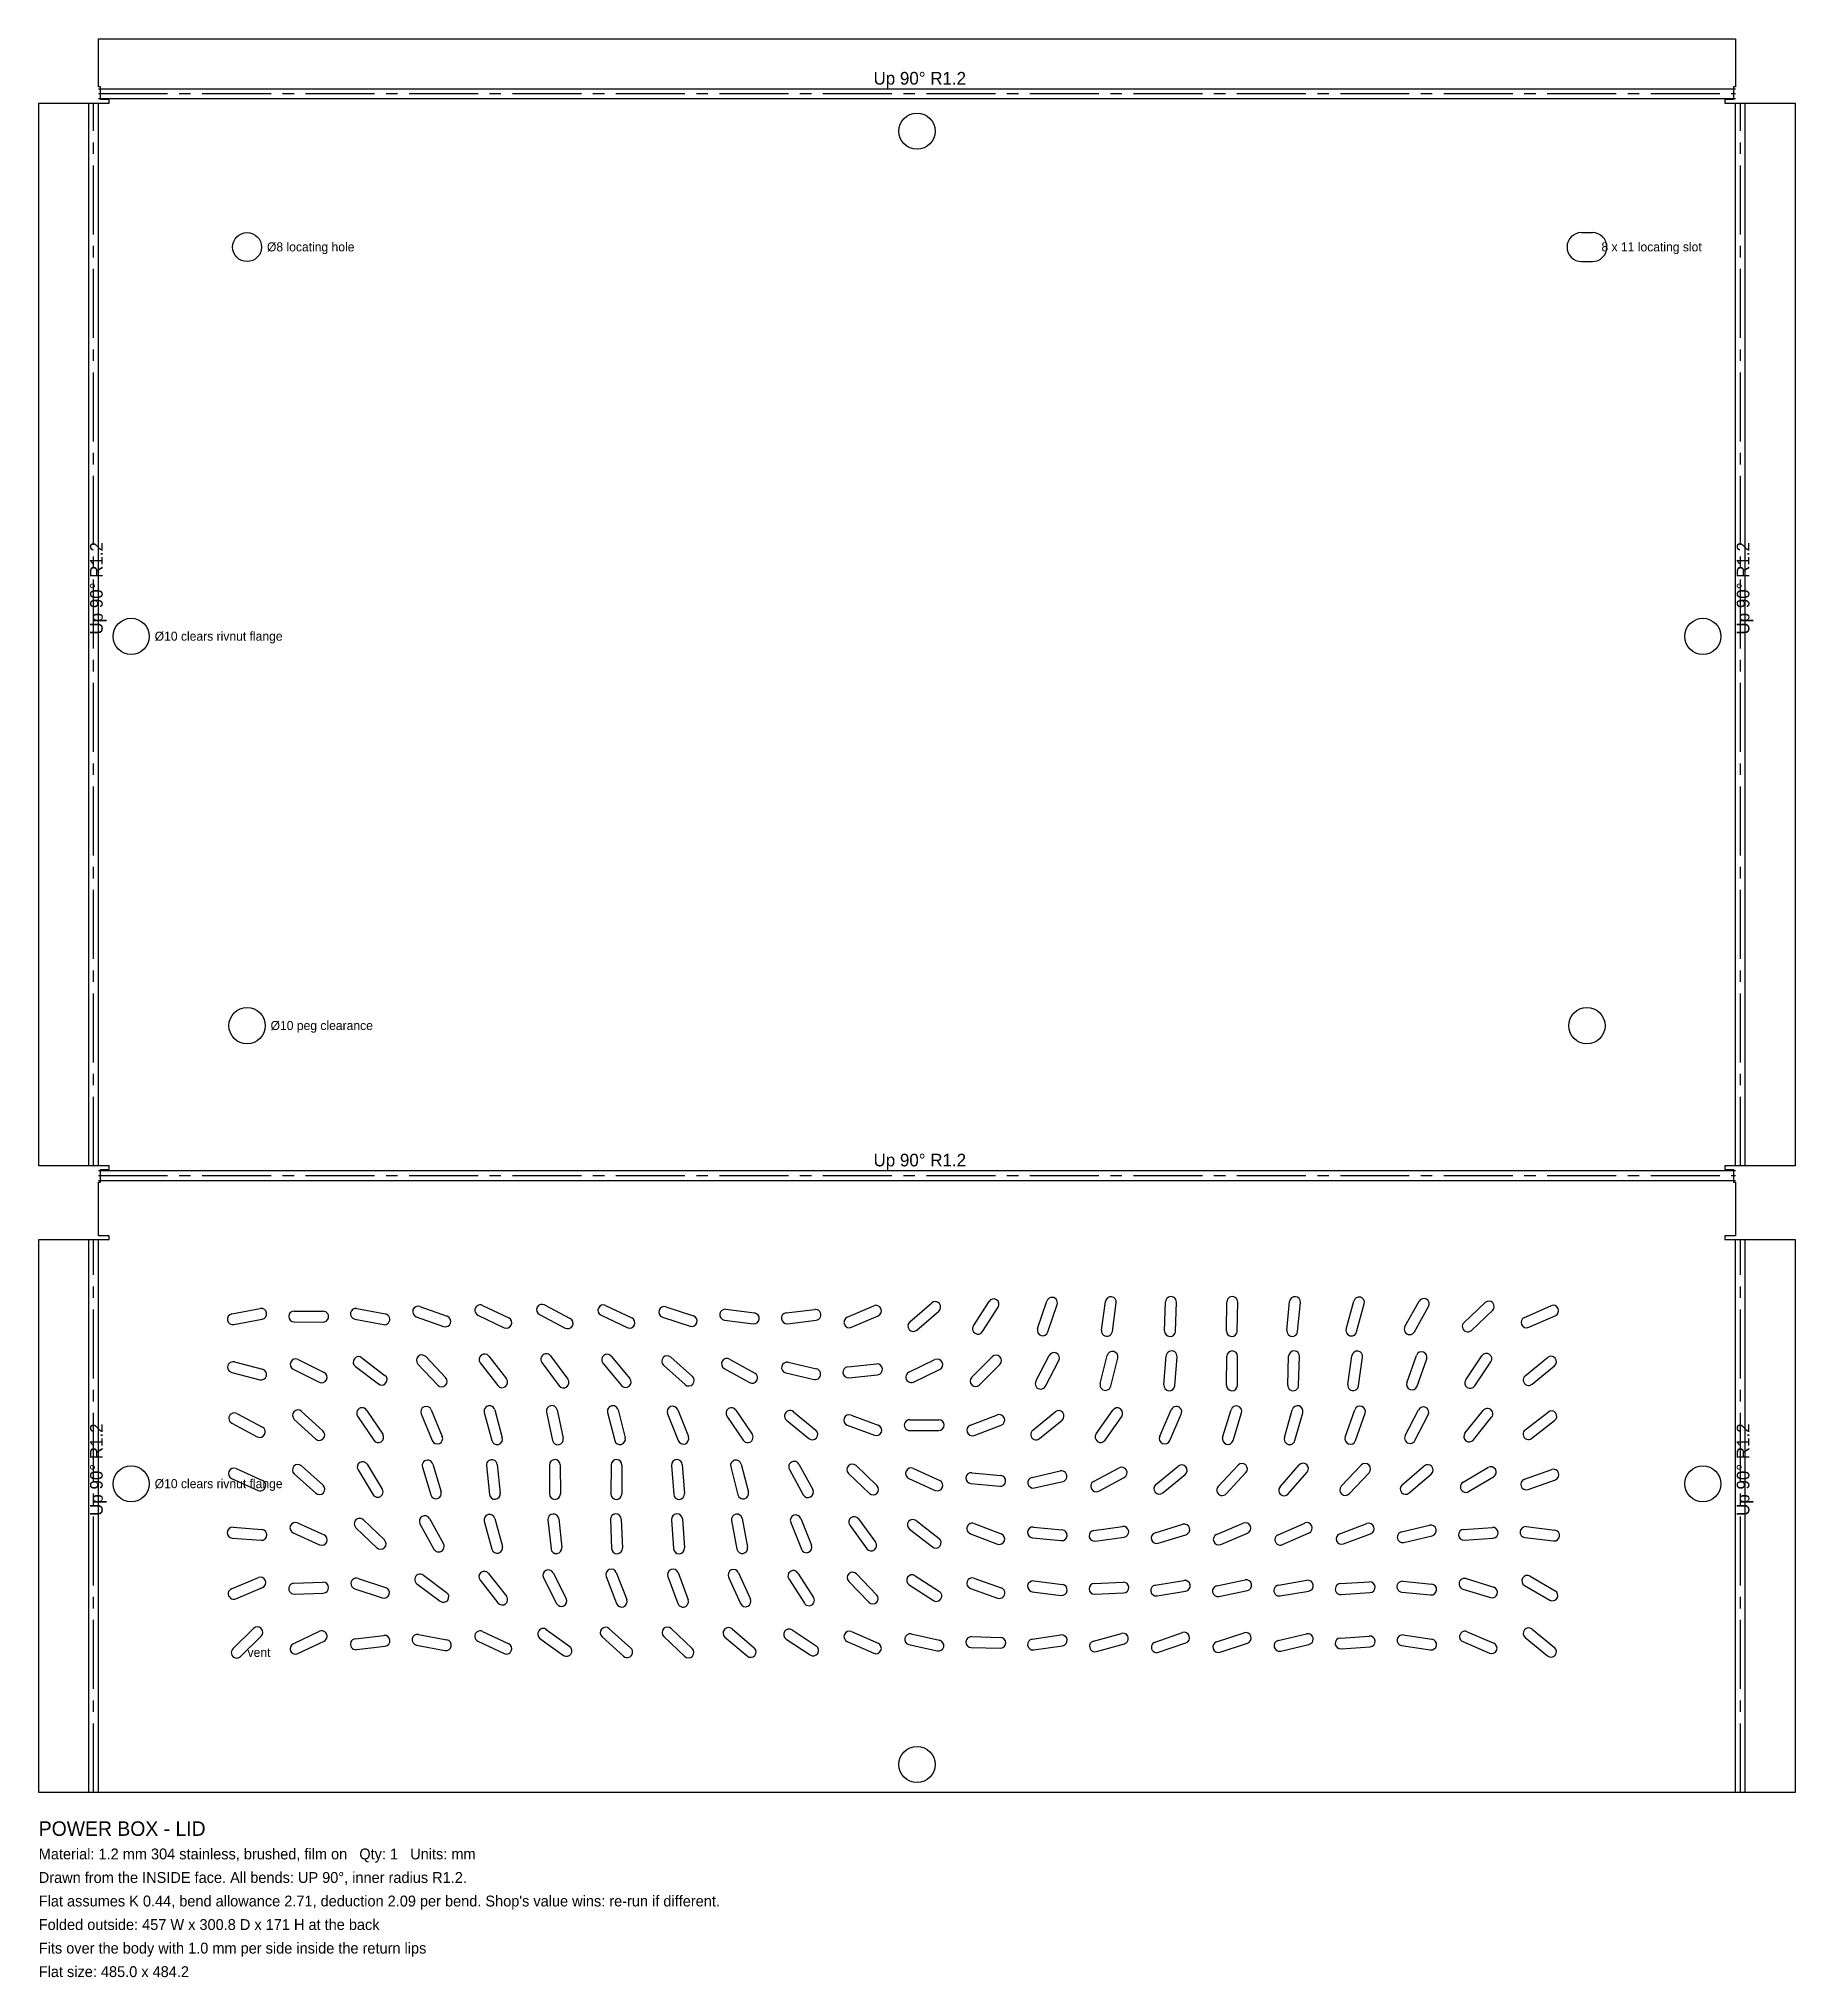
# Model space of a CAD drawing. Header units: millimetres. Extents: x -243 to 243, y -370 to 165.
import ezdxf

# ---------------------------------------------------------------- set-up
doc = ezdxf.new("R2010")
doc.units = ezdxf.units.MM
doc.linetypes.add('CENTER2', pattern=[28.575, 19.05, -3.175, 3.175, -3.175])
for name, color, linetype in [('Bend Center', 1, 'CENTER2'), ('Bend Notes', 3, 'CONTINUOUS'), ('Leaders', 5, 'CONTINUOUS'), ('Title', 7, 'CONTINUOUS'), ('Visible', 7, 'CONTINUOUS'), ('Visible Narrow', 8, 'CONTINUOUS')]:
    doc.layers.add(name, color=color, linetype=linetype)

msp = doc.modelspace()

# ---------------------------------------------------------------- linework, layer by layer
at = {"layer": 'Bend Center'}
for p, q in [((-227.3572, -146.2), (-227.3572, 147.2)), ((-226, 149.8572), (226, 149.8572)), ((227.3572, -146.2), (227.3572, 147.2)), ((-226, -148.8572), (226, -148.8572)), ((-227.3572, -319.2143), (-227.3572, -166.5143)), ((227.3572, -319.2143), (227.3572, -166.5143))]:
    msp.add_line(p, q, dxfattribs=at)
at = {"layer": 'Visible'}
for p, q in [((-226, 151.7143), (-226, 165.0143)), ((-226, 165.0143), (226, 165.0143)), ((226, 165.0143), (226, 151.7143)), ((-225.5, 151.7143), (-226, 151.7143)), ((-225.5, 148.2), (-225.5, 151.7143)), ((226, 151.7143), (225.5, 151.7143)), ((225.5, 151.7143), (225.5, 148.2)), ((-242.5143, -146.2), (-242.5143, 147.2)), ((-242.5143, 147.2), (-229.2143, 147.2)), ((-229.2143, 147.2), (-228.7143, 147.2)), ((-228.7143, 147.2), (-226, 147.2)), ((-226, 147.2), (-223.1, 147.2)), ((-223.1, 148.2), (-225.5, 148.2)), ((-223.1, 147.2), (-223.1, 148.2)), ((225.5, 148.2), (223.1, 148.2)), ((223.1, 148.2), (223.1, 147.2)), ((223.1, 147.2), (226, 147.2)), ((226, 147.2), (228.7143, 147.2)), ((228.7143, 147.2), (229.2143, 147.2)), ((229.2143, 147.2), (242.5143, 147.2)), ((242.5143, 147.2), (242.5143, -146.2)), ((183.5, 111.5), (186.5, 111.5)), ((183.5, 103.5), (186.5, 103.5)), ((-229.2143, -146.2), (-242.5143, -146.2)), ((-228.7143, -146.2), (-229.2143, -146.2)), ((-226, -146.2), (-228.7143, -146.2)), ((-223.1, -146.2), (-226, -146.2)), ((-225.5, -150.7143), (-225.5, -147.2)), ((-225.5, -147.2), (-223.1, -147.2)), ((-223.1, -147.2), (-223.1, -146.2)), ((226, -146.2), (223.1, -146.2)), ((223.1, -146.2), (223.1, -147.2)), ((223.1, -147.2), (225.5, -147.2)), ((225.5, -147.2), (225.5, -150.7143)), ((228.7143, -146.2), (226, -146.2)), ((229.2143, -146.2), (228.7143, -146.2)), ((242.5143, -146.2), (229.2143, -146.2)), ((-226, -165.5143), (-226, -150.7143)), ((-226, -150.7143), (-225.5, -150.7143)), ((225.5, -150.7143), (226, -150.7143)), ((226, -150.7143), (226, -165.5143)), ((-223.1, -165.5143), (-226, -165.5143)), ((-223.1, -166.5143), (-223.1, -165.5143)), ((226, -165.5143), (223.1, -165.5143)), ((223.1, -165.5143), (223.1, -166.5143)), ((-242.5143, -319.2143), (-242.5143, -166.5143)), ((-242.5143, -166.5143), (-229.2143, -166.5143)), ((-229.2143, -166.5143), (-228.7143, -166.5143)), ((-228.7143, -166.5143), (-226, -166.5143)), ((-226, -166.5143), (-223.1, -166.5143)), ((223.1, -166.5143), (226, -166.5143)), ((226, -166.5143), (228.7143, -166.5143)), ((228.7143, -166.5143), (229.2143, -166.5143)), ((229.2143, -166.5143), (242.5143, -166.5143)), ((242.5143, -166.5143), (242.5143, -319.2143)), ((-189.2093, -187.0852), (-181.3492, -185.5959)), ((-171.9935, -186.297), (-163.9935, -186.3317)), ((-154.6457, -185.5874), (-146.789, -187.095)), ((-137.2591, -185.0524), (-129.7284, -187.7523)), ((-119.9582, -184.7323), (-112.7447, -188.1914)), ((-104.2395, -187.2881), (-97.1519, -190.9984)), ((-102.8481, -184.6302), (-95.7605, -188.3406)), ((-85.9787, -184.7521), (-78.7422, -188.1629)), ((-69.3245, -185.1315), (-61.7312, -187.6497)), ((-52.7755, -185.8155), (-44.8411, -186.8378)), ((-36.1527, -186.8117), (-28.212, -185.8392)), ((-19.2665, -188.0316), (-11.9284, -184.8453)), ((-2.01, -189.2875), (4.0526, -184.0677)), ((-0.0526, -191.5609), (6.01, -186.3412)), ((15.5738, -190.3661), (19.9035, -183.639)), ((18.0965, -191.9897), (22.4262, -185.2626)), ((33.3083, -191.1316), (35.8468, -183.5451)), ((36.1532, -192.0836), (38.6917, -184.497)), ((50.9709, -191.5737), (52.0568, -183.6477)), ((53.9432, -191.9809), (55.0291, -184.055)), ((68.3818, -191.768), (68.6195, -183.7715)), ((71.3805, -191.8571), (71.6182, -183.8607)), ((85.4408, -191.7916), (85.5595, -183.7925)), ((88.4405, -191.8362), (88.5592, -183.837)), ((102.1276, -191.6541), (102.8859, -183.6902)), ((105.1141, -191.9385), (105.8724, -183.9745)), ((118.5043, -191.2815), (120.6006, -183.561)), ((121.3994, -192.0676), (123.4957, -184.3472)), ((134.7304, -190.5639), (138.6555, -183.5929)), ((137.3445, -192.0358), (141.2696, -185.0648)), ((151.0543, -189.4518), (156.8961, -183.9862)), ((153.1039, -191.6425), (158.9457, -186.1769)), ((167.7341, -188.0429), (175.0637, -184.8372)), ((-188.6508, -190.0328), (-180.7907, -188.5435)), ((-172.0065, -189.297), (-164.0065, -189.3316)), ((-155.211, -188.5337), (-147.3543, -190.0413)), ((-138.2716, -187.8764), (-130.7409, -190.5763)), ((-121.2553, -187.4373), (-114.0418, -190.8964)), ((-87.2578, -187.4658), (-80.0213, -190.8766)), ((-70.2688, -187.979), (-62.6755, -190.4972)), ((-53.1589, -188.7909), (-45.2245, -189.8132)), ((-35.788, -189.7895), (-27.8473, -188.817)), ((-18.0716, -190.7834), (-10.7335, -187.597)), ((168.9363, -190.7915), (176.2659, -187.5858)), ((-189.2474, -203.2722), (-181.4988, -205.2622)), ((-188.5012, -200.3665), (-180.7526, -202.3565)), ((-172.2503, -202.3846), (-165.0802, -205.9328)), ((-170.9198, -199.6958), (-163.7497, -203.2441)), ((-155.0864, -201.5687), (-148.7403, -206.4397)), ((-153.2597, -199.1889), (-146.9136, -204.0599)), ((-137.8401, -200.9425), (-132.3375, -206.7496)), ((-135.6625, -198.8791), (-130.1599, -204.6861)), ((-120.6363, -200.5721), (-115.7347, -206.8946)), ((-118.2653, -198.734), (-113.3637, -205.0565)), ((-103.5805, -200.484), (-98.8346, -206.9243)), ((-101.1654, -198.7044), (-96.4195, -205.1446)), ((-86.7121, -200.7001), (-81.5934, -206.8481)), ((-84.4066, -198.7805), (-79.2879, -204.9286)), ((-69.9772, -201.2548), (-64.0289, -206.6044)), ((-67.9711, -199.0242), (-62.0228, -204.3739)), ((-53.2229, -202.1687), (-46.2429, -206.0775)), ((-51.7571, -199.5512), (-44.7771, -203.46)), ((-36.2338, -203.3843), (-28.4354, -205.1688)), ((-35.5646, -200.4599), (-27.7662, -202.2444)), ((-19.1335, -201.7355), (-11.1763, -200.9092)), ((-2.2543, -203.2026), (4.95, -199.7245)), ((-0.95, -205.9042), (6.2543, -202.4261)), ((15.1135, -204.5877), (20.7621, -198.9227)), ((17.2379, -206.706), (22.8865, -201.0409)), ((32.8142, -205.6605), (36.5288, -198.5752)), ((35.4712, -207.0535), (39.1858, -199.9681)), ((50.5863, -206.3391), (52.5009, -198.5716)), ((53.4991, -207.0571), (55.4137, -199.2895)), ((68.1882, -206.6831), (68.8212, -198.7082)), ((71.1788, -206.9205), (71.8118, -198.9456)), ((85.4697, -206.8028), (85.5304, -198.8031)), ((88.4696, -206.8256), (88.5303, -198.8258)), ((102.3766, -206.7659), (102.6248, -198.7697)), ((105.3752, -206.8589), (105.6234, -198.8628)), ((118.9358, -206.5545), (120.0959, -198.6391)), ((121.9041, -206.9896), (123.0642, -199.0741)), ((135.2543, -206.0871), (137.9167, -198.5431)), ((138.0833, -207.0855), (140.7457, -199.5416)), ((151.5188, -205.2905), (155.9946, -198.6597)), ((154.0054, -206.9689), (158.4812, -200.3382)), ((167.9537, -204.1846), (174.1476, -199.1214)), ((169.8524, -206.5073), (176.0463, -201.4441)), ((-18.8237, -204.7194), (-10.8665, -203.8932)), ((-169.9263, -214.0013), (-164.0415, -219.4206)), ((-151.9729, -213.6546), (-147.5318, -220.3086)), ((-134.1452, -213.5448), (-131.0832, -220.9356)), ((-116.5833, -213.5627), (-114.5184, -221.2916)), ((-99.3661, -213.5896), (-97.6997, -221.4142)), ((-82.5298, -213.5683), (-80.5623, -221.3226)), ((-66.0844, -213.5432), (-63.128, -220.9768)), ((-49.9926, -213.6593), (-45.52, -220.2922)), ((-34.1215, -214.1063), (-27.9635, -219.2131)), ((49.4767, -220.2302), (54.066, -213.6775)), ((67.0269, -220.8821), (70.2228, -213.5482)), ((84.3954, -221.2005), (86.7358, -213.5505)), ((101.4749, -221.2602), (103.6368, -213.5578)), ((118.2589, -221.091), (120.9107, -213.5433)), ((134.8267, -220.6744), (138.5103, -213.5729)), ((151.3232, -219.9895), (156.34, -213.7579)), ((-189.2358, -217.2596), (-182.1734, -221.0175)), ((-187.8266, -214.6112), (-180.7642, -218.3691)), ((-171.9585, -216.2081), (-166.0737, -221.6274)), ((-154.4682, -215.32), (-150.0271, -221.9741)), ((-136.9168, -214.6931), (-133.8548, -222.0839)), ((-119.4816, -214.3371), (-117.4167, -222.066)), ((-102.3003, -214.2145), (-100.6339, -222.039)), ((-85.4377, -214.3061), (-83.4702, -222.0604)), ((-68.872, -214.6518), (-65.9156, -222.0855)), ((-52.48, -215.3365), (-48.0074, -221.9694)), ((-36.0365, -216.4156), (-29.8785, -221.5223)), ((-19.272, -217.8202), (-11.7775, -220.6189)), ((-18.2225, -215.0098), (-10.728, -217.8084)), ((-2.0033, -216.3233), (5.9966, -216.3054)), ((-1.9966, -219.3233), (6.0033, -219.3054)), ((14.728, -217.8162), (22.2174, -215.0039)), ((15.7826, -220.6248), (23.272, -217.8124)), ((31.9554, -219.1895), (38.1431, -214.1188)), ((33.8569, -221.5099), (40.0446, -216.4392)), ((51.934, -221.9512), (56.5233, -215.3985)), ((69.7772, -222.0805), (72.9731, -214.7466)), ((87.2642, -222.0782), (89.6046, -214.4282)), ((104.3632, -222.0709), (106.5251, -214.3685)), ((121.0893, -222.0854), (123.7411, -214.5377)), ((137.4897, -222.0558), (141.1733, -214.9543)), ((153.66, -221.8707), (158.6768, -215.6392)), ((167.9173, -219.0721), (174.249, -214.1822)), ((169.751, -221.4464), (176.0827, -216.5566)), ((-188.0427, -229.8157), (-180.7358, -233.0729)), ((-169.976, -229.0268), (-164.0208, -234.3687)), ((-151.7903, -228.6161), (-147.6441, -235.4577)), ((-136.5912, -229.4179), (-134.2809, -237.0771)), ((-133.7191, -228.5516), (-131.4088, -236.2107)), ((-118.9171, -228.9966), (-118.0659, -236.9512)), ((-115.9341, -228.6775), (-115.0829, -236.632)), ((-101.5119, -228.8188), (-101.4881, -236.8188)), ((-98.5119, -228.8099), (-98.4881, -236.8099)), ((-84.4691, -228.8029), (-84.5308, -236.8026)), ((-81.4692, -228.826), (-81.5309, -236.8258)), ((-67.8023, -228.9411), (-67.1888, -236.9176)), ((-64.8112, -228.7111), (-64.1977, -236.6875)), ((-51.4443, -229.3107), (-49.4621, -237.0613)), ((-48.5379, -228.5674), (-46.5557, -236.3179)), ((-35.2326, -230.0215), (-31.4008, -237.0441)), ((-32.5992, -228.5846), (-28.7674, -235.6072)), ((-16.8396, -228.9587), (-11.0788, -234.5096)), ((-1.0055, -229.7784), (6.2607, -233.1255)), ((48.7658, -233.3811), (55.8175, -229.6031)), ((65.966, -234.2204), (72.1148, -229.1025)), ((83.1694, -234.7055), (88.6425, -228.8707)), ((100.2464, -234.854), (105.4869, -228.8095)), ((117.1643, -234.6951), (122.6532, -228.8752)), ((133.978, -234.2542), (140.0835, -229.0849)), ((150.7961, -233.5738), (157.668, -229.4779)), ((167.7286, -232.7412), (175.2662, -230.0609)), ((-189.2642, -232.5558), (-181.9573, -235.813)), ((-171.9792, -231.26), (-166.024, -236.6019)), ((-154.3559, -230.1709), (-150.2097, -237.0126)), ((-18.9212, -231.119), (-13.1604, -236.6699)), ((-2.2607, -232.5032), (5.0055, -235.8503)), ((14.8783, -233.9374), (22.8439, -234.6784)), ((15.1561, -230.9503), (23.1217, -231.6913)), ((31.7672, -232.2366), (39.569, -230.4665)), ((32.431, -235.1622), (40.2328, -233.3921)), ((50.1825, -236.0255), (57.2342, -232.2475)), ((67.8852, -236.5262), (74.034, -231.4083)), ((85.3575, -236.758), (90.8306, -230.9231)), ((102.5131, -236.8192), (107.7536, -230.7747)), ((119.3468, -236.7535), (124.8357, -230.9335)), ((135.9165, -236.5438), (142.022, -231.3745)), ((152.332, -236.1508), (159.2039, -232.0548)), ((168.7338, -235.5678), (176.2714, -232.8875)), ((-188.879, -246.0245), (-180.9006, -246.6123)), ((-171.0223, -244.7951), (-163.7377, -248.1019)), ((-154.9223, -246.1217), (-149.1578, -251.6687)), ((-152.8422, -243.9599), (-147.0777, -249.507)), ((-137.2443, -245.035), (-133.3832, -252.0416)), ((-134.6168, -243.5871), (-130.7557, -250.5937)), ((-119.4957, -244.3471), (-117.3995, -252.0676)), ((-116.6005, -243.5611), (-114.5043, -251.2816)), ((-101.9185, -243.9974), (-101.0644, -251.9516)), ((-98.9356, -243.677), (-98.0815, -251.6313)), ((-84.6597, -243.8779), (-84.3379, -251.8714)), ((-81.6621, -243.7572), (-81.3403, -251.7507)), ((-67.7682, -243.9254), (-67.2249, -251.907)), ((-64.7751, -243.7217), (-64.2318, -251.7032)), ((-51.2101, -244.1584), (-49.7388, -252.022)), ((-48.2612, -243.6067), (-46.7899, -251.4702)), ((-34.8716, -244.6515), (-31.9161, -252.0855)), ((-32.0839, -243.5432), (-29.1284, -250.9772)), ((-18.5663, -245.4624), (-13.8596, -251.9313)), ((-16.1404, -243.6974), (-11.4337, -250.1663)), ((-0.2478, -244.1815), (6.0823, -249.0734)), ((15.8046, -244.979), (23.2719, -247.8495)), ((32.1604, -245.9415), (40.1243, -246.7007)), ((48.835, -246.864), (56.7629, -245.7918)), ((65.7347, -247.5752), (73.3708, -245.1899)), ((82.7312, -247.9809), (90.1067, -244.882)), ((99.7347, -248.0539), (107.0561, -244.8293)), ((116.728, -247.8088), (124.2222, -245.0095)), ((133.7599, -247.2936), (141.537, -245.4186)), ((150.9054, -246.5961), (158.886, -246.0398)), ((168.2109, -245.8413), (176.1521, -246.8094)), ((-189.0994, -249.0164), (-181.121, -249.6042)), ((-172.2623, -247.5268), (-164.9777, -250.8336)), ((-2.0823, -246.5553), (4.2478, -251.4472)), ((14.7281, -247.7792), (22.1954, -250.6497)), ((31.8757, -248.9279), (39.8396, -249.6872)), ((49.2371, -249.8369), (57.165, -248.7647)), ((66.6292, -250.4388), (74.2653, -248.0535)), ((83.8933, -250.7467), (91.2688, -247.6478)), ((100.9439, -250.7994), (108.2653, -247.5748)), ((117.7778, -250.6192), (125.272, -247.8198)), ((134.463, -250.2101), (142.2401, -248.3351)), ((151.114, -249.5888), (159.0946, -249.0326)), ((167.8479, -248.8193), (175.7891, -249.7874)), ((-189.2694, -262.9638), (-181.8816, -259.8945)), ((-172.0493, -261.453), (-164.0541, -261.1774)), ((-154.3275, -260.1353), (-146.7314, -262.6448)), ((-138.104, -261.6282), (-131.6879, -266.4066)), ((-136.3121, -259.2221), (-129.896, -264.0005)), ((-120.6503, -260.595), (-115.7091, -266.8866)), ((-118.2909, -258.742), (-113.3497, -265.0337)), ((-103.1643, -259.9442), (-99.5032, -267.0573)), ((-100.4968, -258.5713), (-96.8357, -265.6844)), ((-85.8479, -259.63), (-82.9481, -267.086)), ((-83.0519, -258.5426), (-80.1521, -265.9986)), ((-68.8003, -259.5881), (-66.0115, -267.0863)), ((-65.9885, -258.5423), (-63.1997, -266.0405)), ((-52.0197, -259.7925), (-48.7119, -267.0766)), ((-49.2881, -258.5521), (-45.9803, -265.8362)), ((-35.4197, -260.2539), (-31.1071, -266.992)), ((-32.8929, -258.6367), (-28.5803, -265.3748)), ((-18.8555, -260.9744), (-13.305, -266.7357)), ((-16.695, -258.893), (-11.1445, -264.6543)), ((-2.1722, -261.8962), (4.5397, -266.2494)), ((-0.5397, -259.3793), (6.1722, -263.7324)), ((15.7316, -260.0635), (23.2713, -262.7378)), ((32.2196, -260.8247), (40.1565, -261.8277)), ((48.9334, -261.5056), (56.9244, -261.1264)), ((65.8115, -261.9736), (73.7085, -260.6937)), ((82.7799, -262.1504), (90.6161, -260.5397)), ((99.8041, -262.0115), (107.6892, -260.6603)), ((116.91, -261.5807), (124.8927, -261.0545)), ((134.1646, -260.9329), (142.1268, -261.7099)), ((151.626, -260.194), (159.265, -262.57)), ((167.7864, -262.1105), (174.7119, -266.1152)), ((169.2881, -259.5135), (176.2136, -263.5181)), ((-188.1184, -265.7342), (-180.7306, -262.6649)), ((-171.9459, -264.4512), (-163.9507, -264.1756)), ((-155.2686, -262.9838), (-147.6725, -265.4934)), ((14.7287, -262.8909), (22.2684, -265.5652)), ((31.8435, -263.801), (39.7804, -264.804)), ((49.0756, -264.5023), (57.0666, -264.123)), ((66.2915, -264.935), (74.1885, -263.655)), ((83.3839, -265.0889), (91.2201, -263.4783)), ((100.3108, -264.9684), (108.1959, -263.6172)), ((117.1073, -264.5742), (125.09, -264.048)), ((133.8732, -263.9187), (141.8354, -264.6958)), ((150.735, -263.0587), (158.374, -265.4347)), ((-188.9096, -279.5362), (-183.1865, -273.9463)), ((-186.8135, -281.6823), (-181.0904, -276.0925)), ((-172.2563, -278.1808), (-165.0342, -274.7396)), ((-170.9658, -280.889), (-163.7437, -277.4479)), ((-155.1461, -276.7849), (-147.1993, -275.8637)), ((-137.6497, -275.5941), (-129.7903, -277.0873)), ((-121.2574, -277.4616), (-114.0243, -280.8795)), ((-119.9757, -274.7492), (-112.7426, -278.1671)), ((-104.1187, -276.6803), (-97.6425, -281.3769)), ((-102.3575, -274.2517), (-95.8813, -278.9484)), ((-86.9742, -276.2473), (-81.0361, -281.6082)), ((-84.9639, -274.0205), (-79.0258, -279.3814)), ((-69.9351, -276.1516), (-64.1285, -281.6546)), ((-67.8715, -273.9741), (-62.0649, -279.477)), ((-53.0193, -276.367), (-46.9234, -281.5477)), ((-51.0766, -274.081), (-44.9807, -279.2617)), ((-36.1642, -276.8608), (-29.4896, -281.2709)), ((-34.5104, -274.3578), (-27.8358, -278.7679)), ((-19.2652, -277.5736), (-11.9448, -280.8002)), ((-18.0552, -274.8284), (-10.7348, -278.0551)), ((-1.5741, -275.4743), (6.2315, -277.2273)), ((15.0404, -276.2107), (23.0377, -276.4189)), ((31.8254, -276.9074), (39.7416, -275.7527)), ((48.7449, -277.4344), (56.4557, -275.3028)), ((49.5443, -280.3259), (57.2551, -278.1943)), ((65.7296, -277.6976), (73.2942, -275.0944)), ((66.7058, -280.5343), (74.2704, -277.9311)), ((82.7313, -277.6463), (90.3267, -275.1342)), ((83.6733, -280.4945), (91.2687, -277.9824)), ((99.763, -277.2685), (107.5512, -275.4396)), ((116.9048, -276.5982), (124.8851, -276.0379)), ((134.2685, -275.7344), (142.179, -276.9278)), ((150.7336, -277.5957), (158.0707, -280.7843)), ((151.9293, -274.8443), (159.2664, -278.0329)), ((167.9561, -276.437), (174.1411, -281.511)), ((169.8589, -274.1176), (176.0439, -279.1917)), ((-154.8007, -279.7649), (-146.8539, -278.8438)), ((-138.2097, -278.5414), (-130.3503, -280.0346)), ((-2.2315, -278.4014), (5.5741, -280.1543)), ((14.9623, -279.2097), (22.9596, -279.4179)), ((32.2584, -279.876), (40.1746, -278.7213)), ((100.4488, -280.189), (108.237, -278.3602)), ((117.1149, -279.5908), (125.0952, -279.0305)), ((133.821, -278.7008), (141.7315, -279.8943)), ((-228.7143, -319.2143), (-242.5143, -319.2143)), ((-226, -319.2143), (-228.7143, -319.2143)), ((226, -319.2143), (-226, -319.2143)), ((228.7143, -319.2143), (226, -319.2143)), ((242.5143, -319.2143), (228.7143, -319.2143))]:
    msp.add_line(p, q, dxfattribs=at)
for centre, radius in [((0, 139.5), 5), ((-185, 107.5), 4), ((-217, 0), 5), ((217, 0), 5), ((-185, -107.5), 5), ((185, -107.5), 5), ((-217, -234.0143), 5), ((217, -234.0143), 5), ((0, -311.5143), 5)]:
    msp.add_circle(centre, radius, dxfattribs=at)
for centre, radius, start, end in [((183.5, 107.5), 4, 90, 270), ((186.5, 107.5), 4, 270, 90), ((-188.9301, -188.559), 1.5, 100.729, 280.729), ((-181.0699, -187.0697), 1.5, 280.729, 100.729), ((-172, -187.797), 1.5, 89.7521, 269.7521), ((-164, -187.8316), 1.5, 269.7521, 89.7521), ((-154.9283, -187.0605), 1.5, 79.1377, 259.1377), ((-147.0717, -188.5681), 1.5, 259.1377, 79.1377), ((-137.7653, -186.4644), 1.5, 70.2761, 250.2761), ((-120.6067, -186.0848), 1.5, 64.3808, 244.3808), ((-103.5438, -185.9592), 1.5, 62.3679, 242.3679), ((-86.6182, -186.109), 1.5, 64.7642, 244.7642), ((-69.7967, -186.5552), 1.5, 71.6524, 251.6524), ((-52.9672, -187.3032), 1.5, 82.6582, 262.6582), ((-45.0328, -188.3255), 1.5, 262.6582, 82.6582), ((-35.9703, -188.3006), 1.5, 96.9822, 276.9822), ((-28.0297, -187.3281), 1.5, 276.9822, 96.9822), ((-11.331, -186.2211), 1.5, 293.4719, 113.4719), ((5.0313, -185.2045), 1.5, 310.7278, 130.7278), ((21.1648, -184.4508), 1.5, 327.2339, 147.2339), ((37.2693, -184.0211), 1.5, 341.4992, 161.4992), ((53.543, -183.8514), 1.5, 352.1985, 172.1985), ((70.1189, -183.8161), 1.5, 358.2971, 178.2971), ((87.0594, -183.8148), 1.5, 359.1494, 179.1494), ((104.3791, -183.8323), 1.5, 354.5611, 174.5611), ((122.0481, -183.9541), 1.5, 344.8091, 164.8091), ((139.9625, -184.3289), 1.5, 330.618, 150.618), ((157.9209, -185.0816), 1.5, 313.0939, 133.0939), ((175.6648, -186.2115), 1.5, 293.6232, 113.6232), ((-130.2347, -189.1643), 1.5, 250.2761, 70.2761), ((-113.3933, -189.5439), 1.5, 244.3808, 64.3808), ((-96.4562, -189.6695), 1.5, 242.3679, 62.3679), ((-79.3818, -189.5197), 1.5, 244.7642, 64.7642), ((-62.2033, -189.0735), 1.5, 251.6524, 71.6524), ((-18.669, -189.4075), 1.5, 113.4719, 293.4719), ((-1.0313, -190.4242), 1.5, 130.7278, 310.7278), ((16.8352, -191.1779), 1.5, 147.2339, 327.2339), ((34.7307, -191.6076), 1.5, 161.4992, 341.4992), ((52.457, -191.7773), 1.5, 172.1985, 352.1985), ((69.8811, -191.8126), 1.5, 178.2971, 358.2971), ((86.9406, -191.8139), 1.5, 179.1494, 359.1494), ((103.6209, -191.7963), 1.5, 174.5611, 354.5611), ((119.9519, -191.6746), 1.5, 164.8091, 344.8091), ((136.0375, -191.2998), 1.5, 150.618, 330.618), ((152.0791, -190.5471), 1.5, 133.0939, 313.0939), ((168.3352, -189.4172), 1.5, 113.6232, 293.6232), ((37.8573, -199.2717), 1.5, 332.334, 152.334), ((53.9573, -198.9306), 1.5, 346.1538, 166.1538), ((70.3165, -198.8269), 1.5, 355.4619, 175.4619), ((87.0303, -198.8145), 1.5, 359.5655, 179.5655), ((104.1241, -198.8163), 1.5, 358.2223, 178.2223), ((121.5801, -198.8566), 1.5, 351.6616, 171.6616), ((139.3312, -199.0424), 1.5, 340.5608, 160.5608), ((157.2379, -199.4989), 1.5, 325.9806, 145.9806), ((-188.8743, -201.8193), 1.5, 75.5966, 255.5966), ((-181.1257, -203.8093), 1.5, 255.5966, 75.5966), ((-171.585, -201.0402), 1.5, 63.6709, 243.6709), ((-164.415, -204.5884), 1.5, 243.6709, 63.6709), ((-154.1731, -200.3788), 1.5, 52.4917, 232.4917), ((-136.7513, -199.9108), 1.5, 43.4578, 223.4578), ((-119.4508, -199.6531), 1.5, 37.7851, 217.7851), ((-102.3729, -199.5942), 1.5, 36.3865, 216.3865), ((-85.5594, -199.7403), 1.5, 39.7798, 219.7798), ((-68.9741, -200.1395), 1.5, 48.0328, 228.0328), ((-52.49, -200.8599), 1.5, 60.7512, 240.7512), ((-35.8992, -201.9221), 1.5, 77.1106, 257.1106), ((-28.1008, -203.7066), 1.5, 257.1106, 77.1106), ((-18.9786, -203.2275), 1.5, 95.9282, 275.9282), ((-11.0214, -202.4012), 1.5, 275.9282, 95.9282), ((-1.6022, -204.5534), 1.5, 115.7705, 295.7705), ((5.6022, -201.0753), 1.5, 295.7705, 115.7705), ((21.8243, -199.9818), 1.5, 315.0831, 135.0831), ((175.097, -200.2828), 1.5, 309.264, 129.264), ((-147.8269, -205.2498), 1.5, 232.4917, 52.4917), ((-131.2487, -205.7179), 1.5, 223.4578, 43.4578), ((-114.5492, -205.9756), 1.5, 217.7851, 37.7851), ((-97.6271, -206.0345), 1.5, 216.3865, 36.3865), ((-80.4406, -205.8884), 1.5, 219.7798, 39.7798), ((-63.0259, -205.4892), 1.5, 228.0328, 48.0328), ((-45.51, -204.7687), 1.5, 240.7512, 60.7512), ((16.1757, -205.6469), 1.5, 135.0831, 315.0831), ((34.1427, -206.357), 1.5, 152.334, 332.334), ((52.0427, -206.6981), 1.5, 166.1538, 346.1538), ((69.6835, -206.8018), 1.5, 175.4619, 355.4619), ((86.9697, -206.8142), 1.5, 179.5655, 359.5655), ((103.8759, -206.8124), 1.5, 178.2223, 358.2223), ((120.4199, -206.7721), 1.5, 171.6616, 351.6616), ((136.6688, -206.5863), 1.5, 160.5608, 340.5608), ((152.7621, -206.1297), 1.5, 145.9806, 325.9806), ((168.903, -205.3459), 1.5, 129.264, 309.264), ((-170.9424, -215.1047), 1.5, 47.358, 227.358), ((-153.2206, -214.4873), 1.5, 33.7204, 213.7204), ((-135.531, -214.1189), 1.5, 22.5045, 202.5045), ((-118.0325, -213.9499), 1.5, 14.9584, 194.9584), ((-100.8332, -213.9021), 1.5, 12.0225, 192.0225), ((-83.9838, -213.9372), 1.5, 14.2373, 194.2373), ((-67.4782, -214.0975), 1.5, 21.688, 201.688), ((-51.2363, -214.4979), 1.5, 33.9922, 213.9922), ((-35.079, -215.2609), 1.5, 50.3313, 230.3313), ((39.0939, -215.279), 1.5, 309.3339, 129.3339), ((55.2947, -214.538), 1.5, 324.9939, 144.9939), ((71.598, -214.1474), 1.5, 336.4538, 156.4538), ((88.1702, -213.9893), 1.5, 342.9891, 162.9891), ((105.0809, -213.9632), 1.5, 344.3217, 164.3217), ((122.3259, -214.0405), 1.5, 340.6415, 160.6415), ((139.8418, -214.2636), 1.5, 332.5836, 152.5836), ((157.5084, -214.6986), 1.5, 321.1637, 141.1637), ((175.1658, -215.3694), 1.5, 307.6784, 127.6784), ((-188.5312, -215.9354), 1.5, 61.9824, 241.9824), ((-181.4688, -219.6933), 1.5, 241.9824, 61.9824), ((-165.0576, -220.524), 1.5, 227.358, 47.358), ((-28.921, -220.3677), 1.5, 230.3313, 50.3313), ((-18.7473, -216.415), 1.5, 69.523, 249.523), ((-11.2527, -219.2137), 1.5, 249.523, 69.523), ((-2, -217.8233), 1.5, 90.1283, 270.1283), ((6, -217.8054), 1.5, 270.1283, 90.1283), ((15.2553, -219.2205), 1.5, 110.5816, 290.5816), ((22.7447, -216.4082), 1.5, 290.5816, 110.5816), ((32.9061, -220.3497), 1.5, 129.3339, 309.3339), ((168.8342, -220.2592), 1.5, 127.6784, 307.6784), ((-148.7794, -221.1414), 1.5, 213.7204, 33.7204), ((-132.469, -221.5097), 1.5, 202.5045, 22.5045), ((-115.9675, -221.6788), 1.5, 194.9584, 14.9584), ((-99.1668, -221.7266), 1.5, 192.0225, 12.0225), ((-82.0162, -221.6915), 1.5, 194.2373, 14.2373), ((-64.5218, -221.5312), 1.5, 201.688, 21.688), ((-46.7637, -221.1308), 1.5, 213.9922, 33.9922), ((50.7053, -221.0907), 1.5, 144.9939, 324.9939), ((68.402, -221.4813), 1.5, 156.4538, 336.4538), ((85.8298, -221.6393), 1.5, 162.9891, 342.9891), ((102.9191, -221.6655), 1.5, 164.3217, 344.3217), ((119.6741, -221.5882), 1.5, 160.6415, 340.6415), ((136.1582, -221.3651), 1.5, 152.5836, 332.5836), ((152.4916, -220.9301), 1.5, 141.1637, 321.1637), ((-188.6534, -231.1857), 1.5, 65.9739, 245.9739), ((-170.9776, -230.1434), 1.5, 48.1076, 228.1076), ((-153.0731, -229.3935), 1.5, 31.2172, 211.2172), ((-135.1551, -228.9848), 1.5, 16.7853, 196.7853), ((-117.4256, -228.837), 1.5, 6.1074, 186.1074), ((-100.0119, -228.8144), 1.5, 0.1701, 180.1701), ((-82.9691, -228.8145), 1.5, 359.5581, 179.5581), ((-66.3067, -228.8261), 1.5, 4.3981, 184.3981), ((-49.9911, -228.9391), 1.5, 14.3462, 194.3462), ((-33.9159, -229.303), 1.5, 28.6185, 208.6185), ((-17.8804, -230.0389), 1.5, 46.0633, 226.0633), ((-1.6331, -231.1408), 1.5, 65.267, 245.267), ((56.5259, -230.9253), 1.5, 298.1803, 118.1803), ((73.0744, -230.2554), 1.5, 309.772, 129.772), ((89.7366, -229.8969), 1.5, 316.8321, 136.8321), ((106.6203, -229.7921), 1.5, 319.0748, 139.0748), ((123.7445, -229.9044), 1.5, 316.6765, 136.6765), ((141.0528, -230.2297), 1.5, 310.2533, 130.2533), ((158.4359, -230.7663), 1.5, 300.797, 120.797), ((175.7688, -231.4742), 1.5, 289.5752, 109.5752), ((-181.3466, -234.4429), 1.5, 245.9739, 65.9739), ((-165.0224, -235.4853), 1.5, 228.1076, 48.1076), ((-148.9269, -236.2352), 1.5, 211.2172, 31.2172), ((-12.1196, -235.5898), 1.5, 226.0633, 46.0633), ((5.6331, -234.4879), 1.5, 245.267, 65.267), ((15.0172, -232.4438), 1.5, 84.6849, 264.6849), ((22.9828, -233.1849), 1.5, 264.6849, 84.6849), ((32.0991, -233.6994), 1.5, 102.7833, 282.7833), ((39.9009, -231.9293), 1.5, 282.7833, 102.7833), ((49.4741, -234.7033), 1.5, 118.1803, 298.1803), ((66.9256, -235.3733), 1.5, 129.772, 309.772), ((84.2634, -235.7317), 1.5, 136.8321, 316.8321), ((101.3797, -235.8366), 1.5, 139.0748, 319.0748), ((118.2555, -235.7243), 1.5, 136.6765, 316.6765), ((134.9472, -235.399), 1.5, 130.2533, 310.2533), ((151.5641, -234.8623), 1.5, 120.797, 300.797), ((168.2312, -234.1545), 1.5, 109.5752, 289.5752), ((-132.8449, -236.6439), 1.5, 196.7853, 16.7853), ((-116.5744, -236.7916), 1.5, 186.1074, 6.1074), ((-99.9881, -236.8143), 1.5, 180.1701, 0.1701), ((-83.0309, -236.8142), 1.5, 179.5581, 359.5581), ((-65.6933, -236.8026), 1.5, 184.3981, 4.3981), ((-48.0089, -236.6896), 1.5, 194.3462, 14.3462), ((-30.0841, -236.3256), 1.5, 208.6185, 28.6185), ((-188.9892, -247.5204), 1.5, 85.7863, 265.7863), ((-171.6423, -246.1609), 1.5, 65.5847, 245.5847), ((-153.8823, -245.0408), 1.5, 46.1014, 226.1014), ((-135.9305, -244.311), 1.5, 28.8575, 208.8575), ((-118.0481, -243.9541), 1.5, 15.1899, 195.1899), ((-100.4271, -243.8372), 1.5, 6.1291, 186.1291), ((-83.1609, -243.8176), 1.5, 2.3057, 182.3057), ((-66.2716, -243.8236), 1.5, 3.894, 183.894), ((-49.7357, -243.8826), 1.5, 10.5978, 190.5978), ((-33.4778, -244.0973), 1.5, 21.681, 201.681), ((-17.3533, -244.5799), 1.5, 36.0388, 216.0388), ((-1.165, -245.3684), 1.5, 52.3032, 232.3032), ((15.2664, -246.3791), 1.5, 68.9727, 248.9727), ((32.0181, -247.4347), 1.5, 84.5541, 264.5541), ((56.9639, -247.2782), 1.5, 277.7025, 97.7025), ((73.8181, -246.6217), 1.5, 287.3473, 107.3473), ((90.6877, -246.2649), 1.5, 292.7906, 112.7906), ((107.6607, -246.202), 1.5, 293.7706, 113.7706), ((124.7471, -246.4147), 1.5, 290.4822, 110.4822), ((141.8886, -246.8768), 1.5, 283.5547, 103.5547), ((158.9903, -247.5362), 1.5, 273.9873, 93.9873), ((168.0294, -247.3303), 1.5, 83.0493, 263.0493), ((-181.0108, -248.1082), 1.5, 265.7863, 85.7863), ((-164.3577, -249.4677), 1.5, 245.5847, 65.5847), ((-148.1177, -250.5879), 1.5, 226.1014, 46.1014), ((-132.0695, -251.3176), 1.5, 208.8575, 28.8575), ((-115.9519, -251.6746), 1.5, 195.1899, 15.1899), ((-48.2643, -251.7461), 1.5, 190.5978, 10.5978), ((-30.5222, -251.5314), 1.5, 201.681, 21.681), ((-12.6467, -251.0488), 1.5, 216.0388, 36.0388), ((5.165, -250.2603), 1.5, 232.3032, 52.3032), ((22.7336, -249.2496), 1.5, 248.9727, 68.9727), ((39.9819, -248.194), 1.5, 264.5541, 84.5541), ((49.0361, -248.3505), 1.5, 97.7025, 277.7025), ((66.1819, -249.007), 1.5, 107.3473, 287.3473), ((83.3123, -249.3638), 1.5, 112.7906, 292.7906), ((100.3393, -249.4266), 1.5, 113.7706, 293.7706), ((117.2529, -249.214), 1.5, 110.4822, 290.4822), ((134.1114, -248.7518), 1.5, 103.5547, 283.5547), ((151.0097, -248.0925), 1.5, 93.9873, 273.9873), ((175.9706, -248.2984), 1.5, 263.0493, 83.0493), ((-99.5729, -251.7915), 1.5, 186.1291, 6.1291), ((-82.8391, -251.8111), 1.5, 182.3057, 2.3057), ((-65.7284, -251.8051), 1.5, 183.894, 3.894), ((-181.3061, -261.2797), 1.5, 292.5606, 112.5606), ((-171.9976, -262.9521), 1.5, 91.9743, 271.9743), ((-164.0024, -262.6765), 1.5, 271.9743, 91.9743), ((-154.7981, -261.5595), 1.5, 71.7177, 251.7177), ((-137.2081, -260.4251), 1.5, 53.3232, 233.3232), ((-119.4706, -259.6685), 1.5, 38.1446, 218.1446), ((-101.8306, -259.2578), 1.5, 27.2348, 207.2348), ((-84.4499, -259.0863), 1.5, 21.2517, 201.2517), ((-67.3944, -259.0652), 1.5, 20.4012, 200.4012), ((-50.6539, -259.1723), 1.5, 24.423, 204.423), ((-34.1563, -259.4453), 1.5, 32.6207, 212.6207), ((-17.7752, -259.9337), 1.5, 43.932, 223.932), ((-1.356, -260.6377), 1.5, 57.0336, 237.0336), ((15.2301, -261.4772), 1.5, 70.4706, 250.4706), ((32.0316, -262.3128), 1.5, 82.7973, 262.7973), ((39.9684, -263.3159), 1.5, 262.7973, 82.7973), ((49.0045, -263.0039), 1.5, 92.717, 272.717), ((56.9955, -262.6247), 1.5, 272.717, 92.717), ((66.0515, -263.4543), 1.5, 99.2065, 279.2065), ((73.9485, -262.1744), 1.5, 279.2065, 99.2065), ((83.0819, -263.6196), 1.5, 101.6145, 281.6145), ((90.9181, -262.009), 1.5, 281.6145, 101.6145), ((100.0575, -263.4899), 1.5, 99.7237, 279.7237), ((107.9425, -262.1387), 1.5, 279.7237, 99.7237), ((117.0087, -263.0774), 1.5, 93.7714, 273.7714), ((124.9913, -262.5512), 1.5, 273.7714, 93.7714), ((134.0189, -262.4258), 1.5, 84.4261, 264.4261), ((141.9811, -263.2029), 1.5, 264.4261, 84.4261), ((151.1805, -261.6263), 1.5, 72.7225, 252.7225), ((168.5372, -260.812), 1.5, 59.9615, 239.9615), ((-188.6939, -264.349), 1.5, 112.5606, 292.5606), ((-147.2019, -264.0691), 1.5, 251.7177, 71.7177), ((-130.7919, -265.2035), 1.5, 233.3232, 53.3232), ((-114.5294, -265.9602), 1.5, 218.1446, 38.1446), ((-98.1694, -266.3709), 1.5, 207.2348, 27.2348), ((-81.5501, -266.5423), 1.5, 201.2517, 21.2517), ((-64.6056, -266.5634), 1.5, 200.4012, 20.4012), ((-47.3461, -266.4564), 1.5, 204.423, 24.423), ((-29.8437, -266.1834), 1.5, 212.6207, 32.6207), ((-12.2248, -265.695), 1.5, 223.932, 43.932), ((5.356, -264.9909), 1.5, 237.0336, 57.0336), ((22.7699, -264.1515), 1.5, 250.4706, 70.4706), ((158.8195, -264.0023), 1.5, 252.7225, 72.7225), ((175.4628, -264.8167), 1.5, 239.9615, 59.9615), ((-182.1384, -275.0194), 1.5, 314.325, 134.325), ((-171.611, -279.5349), 1.5, 115.4765, 295.4765), ((-164.389, -276.0938), 1.5, 295.4765, 115.4765), ((-154.9734, -278.2749), 1.5, 96.6118, 276.6118), ((-147.0266, -277.3538), 1.5, 276.6118, 96.6118), ((-137.9297, -277.0677), 1.5, 79.2426, 259.2426), ((-130.0703, -278.5609), 1.5, 259.2426, 79.2426), ((-120.6166, -276.1054), 1.5, 64.7075, 244.7075), ((-113.3834, -279.5233), 1.5, 244.7075, 64.7075), ((-103.2381, -275.466), 1.5, 54.0501, 234.0501), ((-85.969, -275.1339), 1.5, 47.9244, 227.9244), ((-68.9033, -275.0629), 1.5, 46.5385, 226.5385), ((-52.048, -275.224), 1.5, 49.6401, 229.6401), ((-35.3373, -275.6093), 1.5, 56.5462, 236.5462), ((-18.6602, -276.201), 1.5, 66.2134, 246.2134), ((-11.3398, -279.4277), 1.5, 246.2134, 66.2134), ((-1.9028, -276.9379), 1.5, 77.3429, 257.3429), ((5.9028, -278.6908), 1.5, 257.3429, 77.3429), ((15.0014, -277.7102), 1.5, 88.5087, 268.5087), ((22.9986, -277.9184), 1.5, 268.5087, 88.5087), ((32.0419, -278.3917), 1.5, 98.2986, 278.2986), ((39.9581, -277.237), 1.5, 278.2986, 98.2986), ((49.1446, -278.8801), 1.5, 105.4532, 285.4532), ((56.8554, -276.7485), 1.5, 285.4532, 105.4532), ((66.2177, -279.1159), 1.5, 108.99, 288.99), ((73.7823, -276.5127), 1.5, 288.99, 108.99), ((83.2023, -279.0704), 1.5, 108.3012, 288.3012), ((90.7977, -276.5583), 1.5, 288.3012, 108.3012), ((100.1059, -278.7288), 1.5, 103.2151, 283.2151), ((107.8941, -276.8999), 1.5, 283.2151, 103.2151), ((117.0098, -278.0945), 1.5, 94.0161, 274.0161), ((124.9902, -277.5342), 1.5, 274.0161, 94.0161), ((134.0448, -277.2176), 1.5, 81.4205, 261.4205), ((141.9552, -278.4111), 1.5, 261.4205, 81.4205), ((151.3315, -276.22), 1.5, 66.511, 246.511), ((158.6685, -279.4086), 1.5, 246.511, 66.511), ((168.9075, -275.2773), 1.5, 50.6354, 230.6354), ((-187.8616, -280.6092), 1.5, 134.325, 314.325), ((-96.7619, -280.1626), 1.5, 234.0501, 54.0501), ((-80.031, -280.4948), 1.5, 227.9244, 47.9244), ((-63.0967, -280.5658), 1.5, 226.5385, 46.5385), ((-45.952, -280.4047), 1.5, 229.6401, 49.6401), ((-28.6627, -280.0194), 1.5, 236.5462, 56.5462), ((175.0925, -280.3513), 1.5, 230.6354, 50.6354)]:
    msp.add_arc(centre, radius, start, end, dxfattribs=at)
at = {"layer": 'Visible Narrow'}
for p, q in [((-226, 151.2143), (226, 151.2143)), ((-228.7143, -146.2), (-228.7143, 147.2)), ((-226, 148.5), (226, 148.5)), ((-226, -146.2), (-226, 147.2)), ((226, -146.2), (226, 147.2)), ((228.7143, -146.2), (228.7143, 147.2)), ((-226, -147.5), (226, -147.5)), ((-226, -150.2143), (226, -150.2143)), ((-228.7143, -319.2143), (-228.7143, -166.5143)), ((-226, -319.2143), (-226, -166.5143)), ((226, -319.2143), (226, -166.5143)), ((228.7143, -319.2143), (228.7143, -166.5143))]:
    msp.add_line(p, q, dxfattribs=at)

# ---------------------------------------------------------------- texts
at = {"layer": 'Bend Notes'}
for p in [(-12, 152.3572), (-12, -146.3572)]:
    msp.add_text('Up 90%%D R1.2', height=3.5, dxfattribs=at).set_placement(p)
for p in [(-224.8572, 0.5), (229.8572, 0.5), (-224.8572, -242.8643), (229.8572, -242.8643)]:
    msp.add_text('Up 90%%D R1.2', height=3.5, rotation=90, dxfattribs=at).set_placement(p)
at = {"layer": 'Leaders'}
for s, p in [('%%c8 locating hole', (-179.5, 106.3)), ('8 x 11 locating slot', (189, 106.3)), ('%%c10 clears rivnut flange', (-210.5, -1.2)), ('%%c10 peg clearance', (-178.5, -108.7)), ('%%c10 clears rivnut flange', (-210.5, -235.2143)), ('vent', (-184.8616, -281.8092))]:
    msp.add_text(s, height=2.5, dxfattribs=at).set_placement(p)
at = {"layer": 'Title'}
for s, height, p in [('POWER BOX - LID', 4, (-242.5143, -331.2143)), ('Material: 1.2 mm 304 stainless, brushed, film on   Qty: 1   Units: mm', 3, (-242.5143, -337.7143)), ('Drawn from the INSIDE face. All bends: UP 90%%D, inner radius R1.2.', 3, (-242.5143, -344.2143)), ("Flat assumes K 0.44, bend allowance 2.71, deduction 2.09 per bend. Shop's value wins: re-run if different.", 3, (-242.5143, -350.7143)), ('Folded outside: 457 W x 300.8 D x 171 H at the back', 3, (-242.5143, -357.2143)), ('Fits over the body with 1.0 mm per side inside the return lips', 3, (-242.5143, -363.7143)), ('Flat size: 485.0 x 484.2', 3, (-242.5143, -370.2143))]:
    msp.add_text(s, height=height, dxfattribs=at).set_placement(p)

doc.saveas('drawing.dxf')
